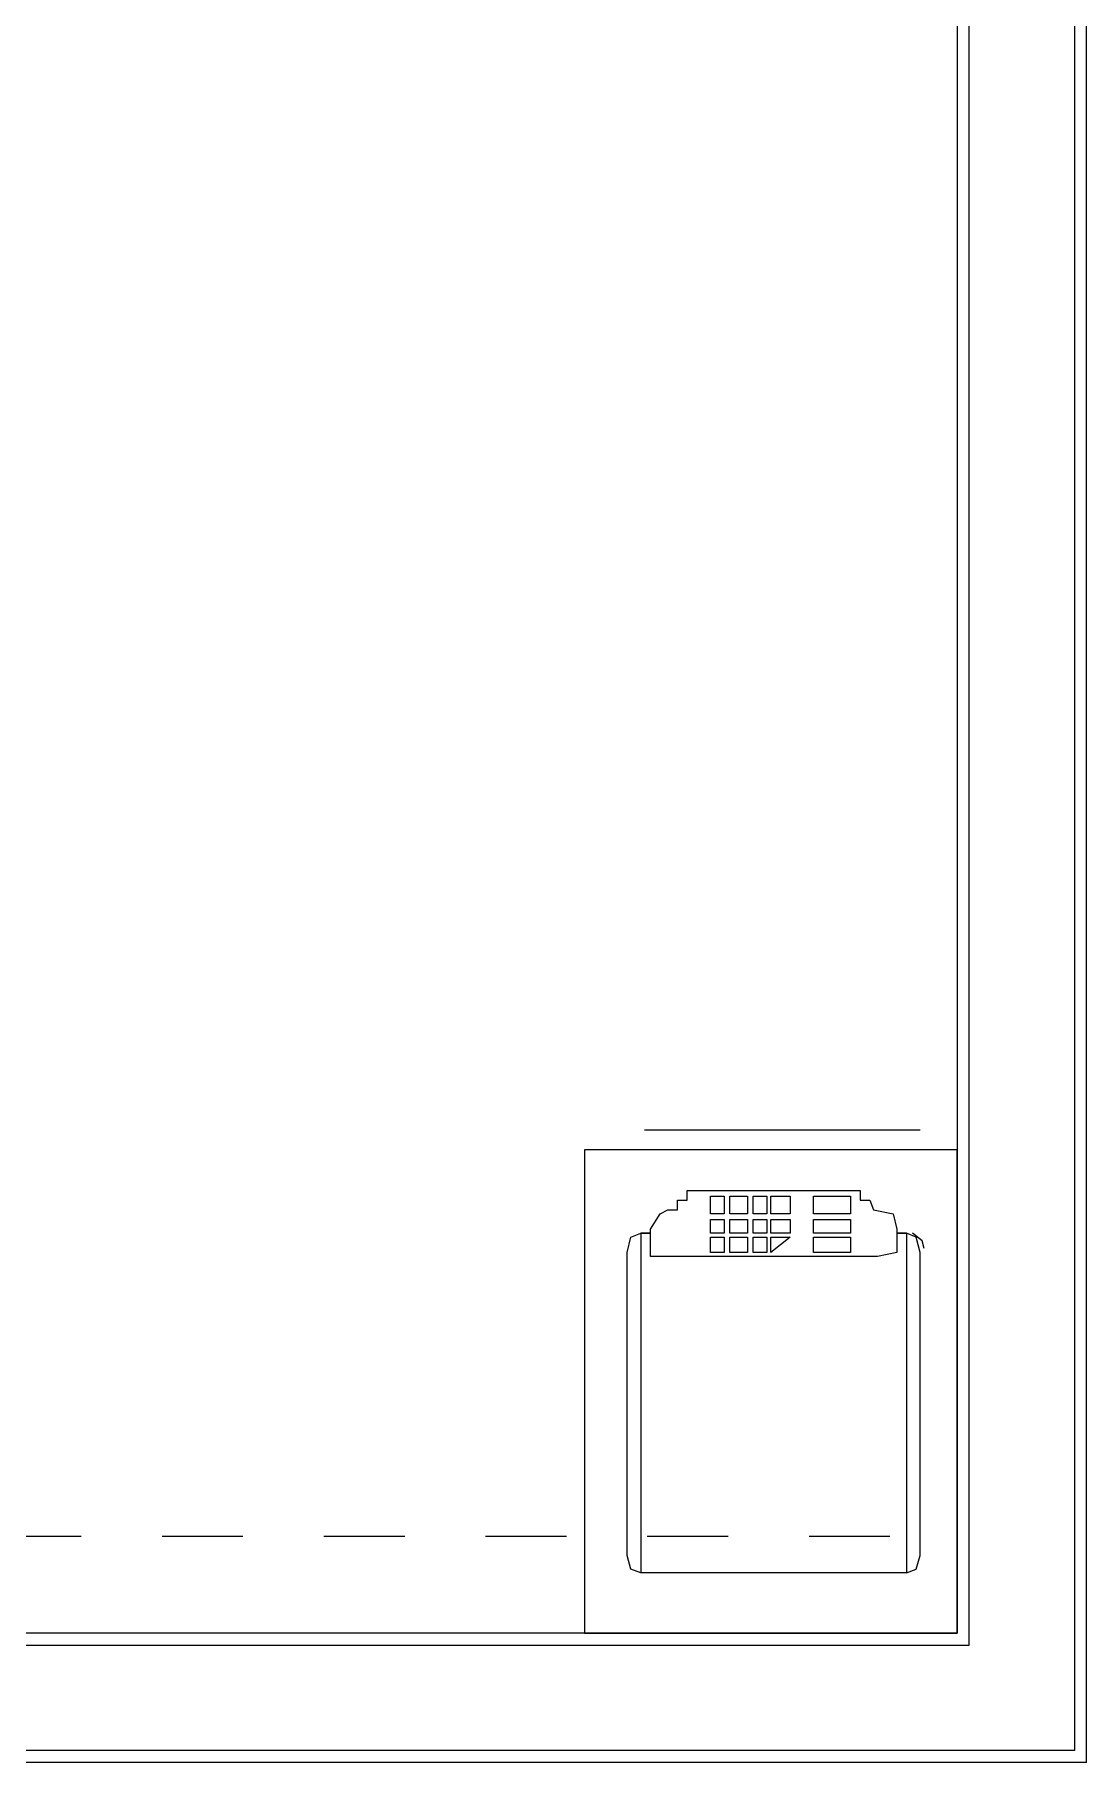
# Model space of a CAD drawing. Header units: metres. Extents: x 349703 to 349913, y 9282546 to 9282694.
# Drawn here: x 349751.064 to 349752.357, y 9282612.555 to 9282614.692 of the extents above; entities that cross this region are included whole.
import ezdxf

# ---------------------------------------------------------------- set-up
doc = ezdxf.new("R2010")
doc.units = ezdxf.units.M
doc.header["$LTSCALE"] = 0.25
doc.linetypes.add('01 nivel$0$HIDDEN2', pattern=[0.1875, 0.125, -0.0625])
doc.layers.add('ARQ-FONDO', color=253, linetype='CONTINUOUS', lineweight=9)

# ---------------------------------------------------------------- blocks, each defined once
blk = doc.blocks.new('SZRTHHT')
at = {"layer": 'ARQ-FONDO', "lineweight": 0}
for points in [[(-114.6251, 104.7521), (-114.966, 104.7521)], [(-114.5795, 104.728), (-115.0404, 104.728)], [(-115.0404, 104.728), (-115.0404, 104.1304), (-114.5795, 104.1304)], [(-114.5795, 104.1304), (-114.5795, 104.728)], [(-114.9132, 104.6657), (-114.9132, 104.6776)], [(-114.9132, 104.6776), (-114.9012, 104.6776)], [(-114.9012, 104.6776), (-114.8843, 104.6776)], [(-114.8843, 104.6776), (-114.8028, 104.6776)], [(-114.8028, 104.6776), (-114.7236, 104.6776)], [(-114.7236, 104.6776), (-114.6995, 104.6776)], [(-114.6995, 104.6776), (-114.6995, 104.6657), (-114.6876, 104.6657)], [(-114.9251, 104.6536), (-114.9251, 104.6657)], [(-114.9251, 104.6657), (-114.9132, 104.6657)], [(-114.8843, 104.6704), (-114.8676, 104.6704)], [(-114.8843, 104.6488), (-114.8843, 104.6704)], [(-114.8676, 104.6704), (-114.8676, 104.6488)], [(-114.8604, 104.6704), (-114.8387, 104.6704)], [(-114.8604, 104.6488), (-114.8604, 104.6704)], [(-114.8387, 104.6704), (-114.8387, 104.6488)], [(-114.8315, 104.6704), (-114.8148, 104.6704)], [(-114.8148, 104.6488), (-114.8315, 104.6488), (-114.8315, 104.6704)], [(-114.8148, 104.6704), (-114.8148, 104.6488)], [(-114.81, 104.6704), (-114.7859, 104.6704)], [(-114.81, 104.6488), (-114.81, 104.6704)], [(-114.7859, 104.6704), (-114.7859, 104.6488)], [(-114.7571, 104.6704), (-114.7115, 104.6704)], [(-114.7115, 104.6704), (-114.7115, 104.6488), (-114.7571, 104.6488)], [(-114.7571, 104.6488), (-114.7571, 104.6704)], [(-114.6876, 104.6657), (-114.6828, 104.6536)], [(-114.9587, 104.608), (-114.9587, 104.6296), (-114.9468, 104.6488)], [(-114.9468, 104.6488), (-114.9371, 104.6536)], [(-114.9371, 104.6536), (-114.9251, 104.6536)], [(-114.8676, 104.6488), (-114.8843, 104.6488)], [(-114.8843, 104.6416), (-114.8676, 104.6416)], [(-114.8843, 104.6249), (-114.8843, 104.6416)], [(-114.8676, 104.6416), (-114.8676, 104.6249)], [(-114.8387, 104.6488), (-114.8604, 104.6488)], [(-114.8604, 104.6416), (-114.8387, 104.6416)], [(-114.8604, 104.6249), (-114.8604, 104.6416)], [(-114.8387, 104.6416), (-114.8387, 104.6249)], [(-114.8315, 104.6416), (-114.8148, 104.6416)], [(-114.8315, 104.6249), (-114.8315, 104.6416)], [(-114.8148, 104.6416), (-114.8148, 104.6249)], [(-114.7859, 104.6488), (-114.81, 104.6488)], [(-114.81, 104.6416), (-114.7859, 104.6416)], [(-114.81, 104.6249), (-114.81, 104.6416)], [(-114.7859, 104.6416), (-114.7859, 104.6249)], [(-114.7571, 104.6416), (-114.7115, 104.6416)], [(-114.7571, 104.6249), (-114.7571, 104.6416)], [(-114.7115, 104.6416), (-114.7115, 104.6249)], [(-114.6828, 104.6536), (-114.6587, 104.6488)], [(-114.6587, 104.6488), (-114.654, 104.6296)], [(-114.9876, 104.2265), (-114.9876, 104.5624), (-114.9876, 104.6008), (-114.9828, 104.62)], [(-114.9828, 104.62), (-114.9707, 104.6249)], [(-114.9587, 104.6249), (-114.9707, 104.6249)], [(-114.9707, 104.6249), (-114.9707, 104.5721)], [(-114.9707, 104.6249), (-114.9587, 104.6249)], [(-114.8676, 104.6249), (-114.8843, 104.6249)], [(-114.8843, 104.62), (-114.8676, 104.62)], [(-114.8843, 104.6008), (-114.8843, 104.62)], [(-114.8676, 104.62), (-114.8676, 104.6008)], [(-114.8387, 104.6249), (-114.8604, 104.6249)], [(-114.8604, 104.62), (-114.8387, 104.62), (-114.8387, 104.6008)], [(-114.8604, 104.6008), (-114.8604, 104.62)], [(-114.8148, 104.6249), (-114.8315, 104.6249)], [(-114.8315, 104.62), (-114.8148, 104.62)], [(-114.8315, 104.6008), (-114.8315, 104.62)], [(-114.8148, 104.62), (-114.8148, 104.6008)], [(-114.7859, 104.6249), (-114.81, 104.6249)], [(-114.81, 104.62), (-114.7859, 104.62)], [(-114.7859, 104.62), (-114.81, 104.6008), (-114.81, 104.62)], [(-114.7115, 104.6249), (-114.7571, 104.6249)], [(-114.7571, 104.62), (-114.7115, 104.62)], [(-114.7571, 104.6008), (-114.7571, 104.62)], [(-114.7115, 104.62), (-114.7115, 104.6008)], [(-114.654, 104.6296), (-114.654, 104.6008)], [(-114.642, 104.6249), (-114.654, 104.6249)], [(-114.654, 104.6249), (-114.642, 104.6249)], [(-114.654, 104.6249), (-114.642, 104.6249)], [(-114.642, 104.6249), (-114.654, 104.6249)], [(-114.642, 104.6249), (-114.642, 104.2048)], [(-114.642, 104.6249), (-114.642, 104.5721)], [(-114.63, 104.62), (-114.642, 104.6249)], [(-114.6204, 104.6057), (-114.6228, 104.6152), (-114.6348, 104.6249)], [(-114.6251, 104.2265), (-114.6251, 104.5624), (-114.6251, 104.6008), (-114.63, 104.62)], [(-114.9587, 104.596), (-114.9587, 104.608)], [(-114.9299, 104.596), (-114.9587, 104.596)], [(-114.7068, 104.596), (-114.8148, 104.596), (-114.9299, 104.596)], [(-114.8676, 104.6008), (-114.8843, 104.6008)], [(-114.8387, 104.6008), (-114.8604, 104.6008)], [(-114.8148, 104.6008), (-114.8315, 104.6008)], [(-114.7115, 104.6008), (-114.7571, 104.6008)], [(-114.6779, 104.596), (-114.7068, 104.596)], [(-114.654, 104.6008), (-114.6779, 104.596)], [(-114.6251, 104.2265), (-114.6251, 104.6008)], [(-114.9707, 104.5721), (-114.9707, 104.4808)], [(-114.642, 104.5721), (-114.642, 104.4808)], [(-114.9707, 104.4808), (-114.9707, 104.296)], [(-114.642, 104.4808), (-114.642, 104.296)], [(-114.9707, 104.296), (-114.9707, 104.2048)], [(-114.642, 104.296), (-114.642, 104.2048)], [(-114.9828, 104.2096), (-114.9876, 104.2265)], [(-114.9707, 104.2048), (-114.9828, 104.2096)], [(-114.642, 104.2048), (-114.63, 104.2096)], [(-114.63, 104.2096), (-114.6251, 104.2265)], [(-114.642, 104.2048), (-114.9707, 104.2048)]]:
    blk.add_lwpolyline(points, dxfattribs=at)
blk = doc.blocks.new('administracion')
at = {"layer": 'ARQ-FONDO', "linetype": '01 nivel$0$HIDDEN2', "lineweight": 5}
blk.add_line((350146.3208, 9282383.5193), (350148.9039, 9282383.5193), dxfattribs=at)
at = {"layer": 'ARQ-FONDO', "lineweight": -2}
for p, q in [((350148.9039, 9282383.3993), (350146.3208, 9282383.3993)), ((350149.0639, 9282383.2393), (350145.7908, 9282383.2393))]:
    blk.add_line(p, q, dxfattribs=at)
for points in [[(350149.0639, 9282383.2393), (350149.0639, 9282386.4293), (350148.9039, 9282386.4293), (350148.9039, 9282383.3993)], [(350148.9189, 9282383.3843), (350148.9189, 9282386.4143), (350149.0489, 9282386.4143), (350149.0489, 9282383.2543), (350146.3058, 9282383.2543)], [(350146.3058, 9282383.3843), (350148.9189, 9282383.3843)]]:
    blk.add_lwpolyline(points, dxfattribs=at)
at = {"layer": 'ARQ-FONDO'}
blk.add_blockref('SZRTHHT', (350263.4834, 9282279.2689), dxfattribs=at)

msp = doc.modelspace()

# ---------------------------------------------------------------- block references
at = {"layer": 'ARQ-FONDO'}
msp.add_blockref('administracion', (-396.6992, 229.3161), dxfattribs=at)

doc.saveas('drawing.dxf')
